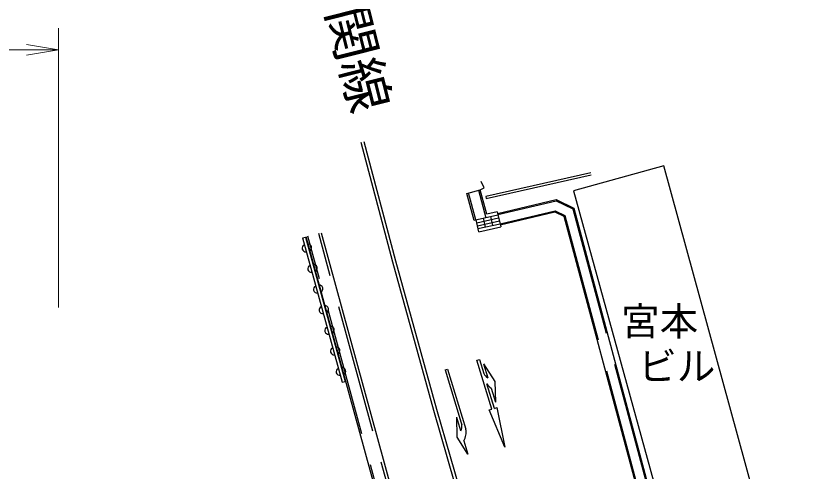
# Model space of a CAD drawing. Units: millimetres, scale not verified. Extents: x 40000 to 680000, y 20000 to 380000.
# Drawn here: x 224962 to 262385, y 320723 to 341978 of the extents above; entities that cross this region are included whole.
import ezdxf
from ezdxf.enums import TextEntityAlignment as Align

# ---------------------------------------------------------------- set-up
doc = ezdxf.new("R2010")
doc.units = ezdxf.units.MM
doc.header["$LTSCALE"] = 1000
doc.linetypes.add('DASHED', pattern=[7.5, 6, -1.5])
for name, color, linetype, lineweight in [('M-BGD', 7, 'Continuous', 25), ('M-BGD-EXST', 7, 'Continuous', 25), ('M-STR-HTXT', 7, 'Continuous', 13), ('M-STR-STRC', 7, 'Continuous', 25)]:
    doc.layers.add(name, color=color, linetype=linetype, lineweight=lineweight)
doc.layers.add('M-BMK-HTXT', color=7, linetype='Continuous')
doc.styles.add('ＭＳ ゴシック', font='')
doc.styles.get('ＭＳ ゴシック').set_extended_font_data('MS Gothic')

# ---------------------------------------------------------------- blocks, each defined once
blk = doc.blocks.new('open_arrow')
at = {"color": 0, "linetype": 'Continuous', "lineweight": -2}
blk.add_lwpolyline([(7.5, 1.25), (0, 0), (7.5, -1.25)], dxfattribs=at)

msp = doc.modelspace()

# ---------------------------------------------------------------- linework, layer by layer
at = {"layer": 'M-BGD'}
for p, q in [((255186, 334993), (250983, 333836)), ((260105, 317117), (255186, 334993)), ((251786, 334675), (246882, 333571)), ((246904, 333473), (251808, 334577)), ((246802, 333976), (246672, 334271)), ((246001, 333708), (246619, 333874)), ((246619, 333874), (246802, 333976)), ((246926, 332736), (246619, 333874)), ((250983, 333836), (255901, 315961)), ((246339, 332453), (246001, 333708)), ((246882, 333571), (246904, 333473)), ((247452, 332702), (246339, 332453)), ((247418, 332845), (246926, 332736)), ((247418, 332845), (247583, 332148)), ((247559, 332248), (250110, 332852)), ((250110, 332852), (250533, 332648)), ((246553, 331920), (246429, 332473)), ((246460, 332337), (247484, 332567)), ((246490, 332202), (247516, 332432)), ((246863, 332143), (246772, 332550)), ((247205, 332220), (247114, 332626)), ((250533, 332648), (255118, 315539)), ((246520, 332067), (247548, 332297)), ((246553, 331920), (247583, 332148)), ((238328, 331632), (238472, 331672)), ((238328, 331632), (240184, 324907)), ((238472, 331672), (240328, 324947)), ((243006, 315243), (238509, 331687)), ((239203, 331877), (243702, 315425)), ((240184, 324907), (240328, 324947))]:
    msp.add_line(p, q, dxfattribs=at)
at = {"layer": 'M-BGD', "linetype": 'DASHED'}
for p, q in [((246542, 333853), (246886, 332575)), ((246417, 332470), (246079, 333729)), ((243083, 315264), (238586, 331708)), ((243586, 315395), (239087, 331845))]:
    msp.add_line(p, q, dxfattribs=at)
at = {"layer": 'M-BGD'}
msp.add_lwpolyline([(247435, 332774), (250172, 333421), (250991, 333028), (255616, 315765), (259599, 309822), (262382, 307226)], dxfattribs=at)
at = {"layer": 'M-BGD', "linetype": 'DASHED'}
for points in [[(247446, 332725), (250166, 333369), (250948, 332992), (255570, 315744), (259561, 309789), (262385, 307155)], [(247548, 332297), (250116, 332904), (250575, 332683), (255164, 315560), (259224, 309502), (262356, 306580)]]:
    msp.add_lwpolyline(points, dxfattribs=at)
at = {"layer": 'M-BGD'}
for centre, start, end in [((238477, 331156), 111.2621, 279.5977), ((238589, 331187), 291.2622, 99.5994), ((238742, 330196), 111.2622, 279.5994), ((238854, 330227), 291.2627, 99.5968), ((239007, 329235), 111.2621, 279.5977), ((239119, 329266), 291.2628, 99.5985), ((239272, 328274), 111.2622, 279.5994), ((239384, 328305), 291.263, 99.5966), ((239537, 327314), 111.2622, 279.5994), ((239649, 327345), 291.263, 99.5983), ((239803, 326353), 111.2621, 279.5977), ((239914, 326384), 291.2622, 99.5994), ((240180, 325423), 291.2621, 99.5977), ((240068, 325392), 111.2622, 279.5994)]:
    msp.add_arc(centre, 167, start, end, dxfattribs=at)
at = {"layer": 'M-STR-HTXT'}
for p, q in [((226943, 328396), (226943, 341406)), ((195224, 340406), (226943, 340406))]:
    msp.add_line(p, q, dxfattribs=at)
at = {"layer": 'M-STR-STRC'}
for p, q in [((246464, 325935), (246587, 325973)), ((246587, 325973), (246788, 325314)), ((247163, 323650), (246464, 325935)), ((246784, 325765), (247303, 324942)), ((246784, 325765), (246984, 325112)), ((244984, 325487), (245101, 325522)), ((244984, 325487), (245735, 323008)), ((245101, 325522), (245952, 322715)), ((247285, 323687), (246934, 324835)), ((247303, 324942), (247333, 323969)), ((247133, 324622), (247333, 323969)), ((247285, 323687), (247407, 323724)), ((247407, 323724), (247772, 321873)), ((247040, 323612), (247163, 323650)), ((247772, 321873), (247040, 323612)), ((245718, 322644), (245529, 323268)), ((245552, 322339), (245530, 323276)), ((245735, 323008), (245764, 322913)), ((246049, 321552), (245555, 322339)), ((245860, 322176), (246049, 321552))]:
    msp.add_line(p, q, dxfattribs=at)
for points in [[(246383, 316884), (244455, 323590), (242548, 330506), (241063, 336077)], [(245869, 319213), (244599, 323631), (242693, 330545), (241208, 336115)]]:
    msp.add_lwpolyline(points, dxfattribs=at)
for centre, radius, start, end in [((247175, 325493), 427, 204.7923, 243.3002), ((247648, 325303), 853, 213.2309, 232.8843), ((245363, 322843), 407, 330.6987, 9.896), ((245149, 322575), 815, 330.7006, 9.8941)]:
    msp.add_arc(centre, radius, start, end, dxfattribs=at)

# ---------------------------------------------------------------- block references
at = {"layer": 'M-STR-HTXT', "xscale": 200, "yscale": 200, "rotation": 180}
msp.add_blockref('open_arrow', (226943, 340406), dxfattribs=at)

# ---------------------------------------------------------------- texts
at = {"layer": 'M-BGD-EXST', "style": 'ＭＳ ゴシック'}
msp.add_text('市道牟礼中関線', height=1833, rotation=284.184, dxfattribs=at).set_placement((235861, 354172), align=Align.BOTTOM_LEFT)
at = {"layer": 'M-BMK-HTXT', "style": 'ＭＳ ゴシック'}
for s, p in [('宮本', (254998, 327748)), ('ビル', (255799, 325655))]:
    msp.add_text(s, height=1320, dxfattribs=at).set_placement(p, align=Align.MIDDLE_CENTER)

doc.saveas('drawing.dxf')
